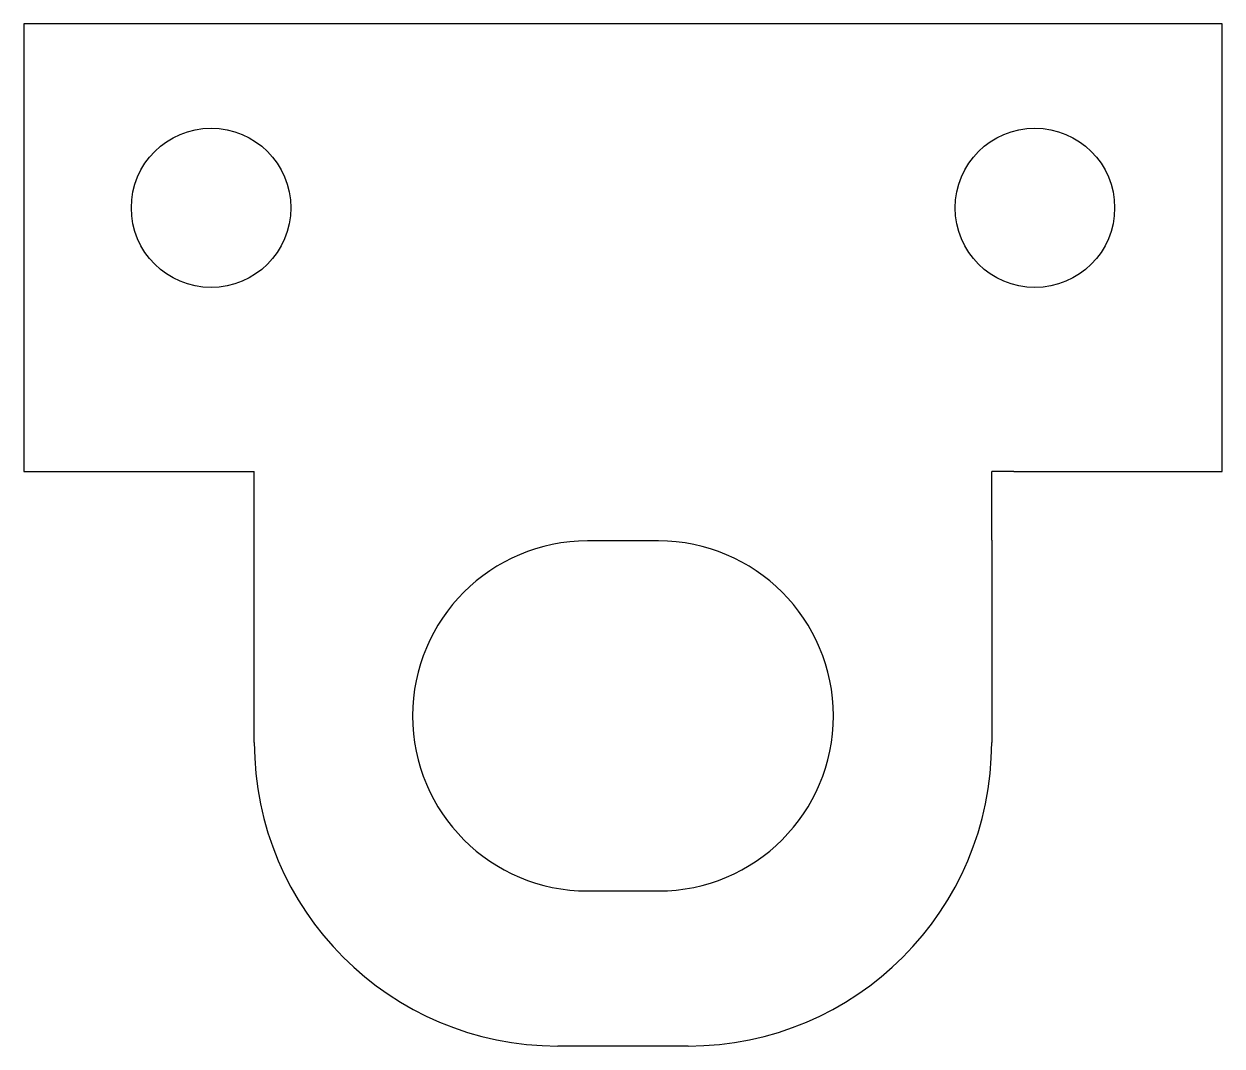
# Model space of a CAD drawing. Header units: millimetres. Extents: x 279.2 to 333.3, y 172.2 to 218.3.
import ezdxf

# ---------------------------------------------------------------- set-up
doc = ezdxf.new("R2010")
doc.units = ezdxf.units.MM
doc.layers.add('Default', color=7, linetype='Continuous')
doc.layers.add('PEÇA_OBLOGO_90', color=7, linetype='Continuous')

# ---------------------------------------------------------------- blocks, each defined once
blk = doc.blocks.new('SE')
at = {"layer": 'PEÇA_OBLOGO_90', "color": 7, "linetype": 'Continuous'}
for p, q in [((279.238, 218.327), (279.238, 198.127)), ((333.338, 218.327), (279.238, 218.327)), ((333.338, 198.127), (333.338, 218.327)), ((279.238, 198.127), (288.638, 198.127)), ((323.938, 198.127), (333.338, 198.127)), ((289.638, 185.888), (289.638, 195.018)), ((307.888, 194.988), (304.688, 194.988)), ((322.938, 195.018), (322.938, 185.888)), ((304.688, 179.188), (307.888, 179.188)), ((309.238, 172.188), (303.338, 172.188))]:
    blk.add_line(p, q, dxfattribs=at)
for centre in [(287.688, 210.027), (324.888, 210.027)]:
    blk.add_circle(centre, 3.6, dxfattribs=at)
for centre, radius, start, end in [((304.688, 187.088), 7.9, 90, 270), ((307.888, 187.088), 7.9, 270, 90), ((303.338, 185.888), 13.7, 180, 270), ((309.238, 185.888), 13.7, 270, 360)]:
    blk.add_arc(centre, radius, start, end, dxfattribs=at)

msp = doc.modelspace()

# ---------------------------------------------------------------- linework, layer by layer
at = {"layer": 'Default', "color": 7, "linetype": 'Continuous'}
for p, q in [((288.638, 198.127), (289.638, 198.127)), ((289.638, 195.018), (289.638, 198.127)), ((323.938, 198.127), (322.938, 198.127)), ((322.938, 195.018), (322.938, 198.127))]:
    msp.add_line(p, q, dxfattribs=at)

# ---------------------------------------------------------------- block references
at = {"layer": 'Default'}
msp.add_blockref('SE', (0, 0), dxfattribs=at)

doc.saveas('drawing.dxf')
